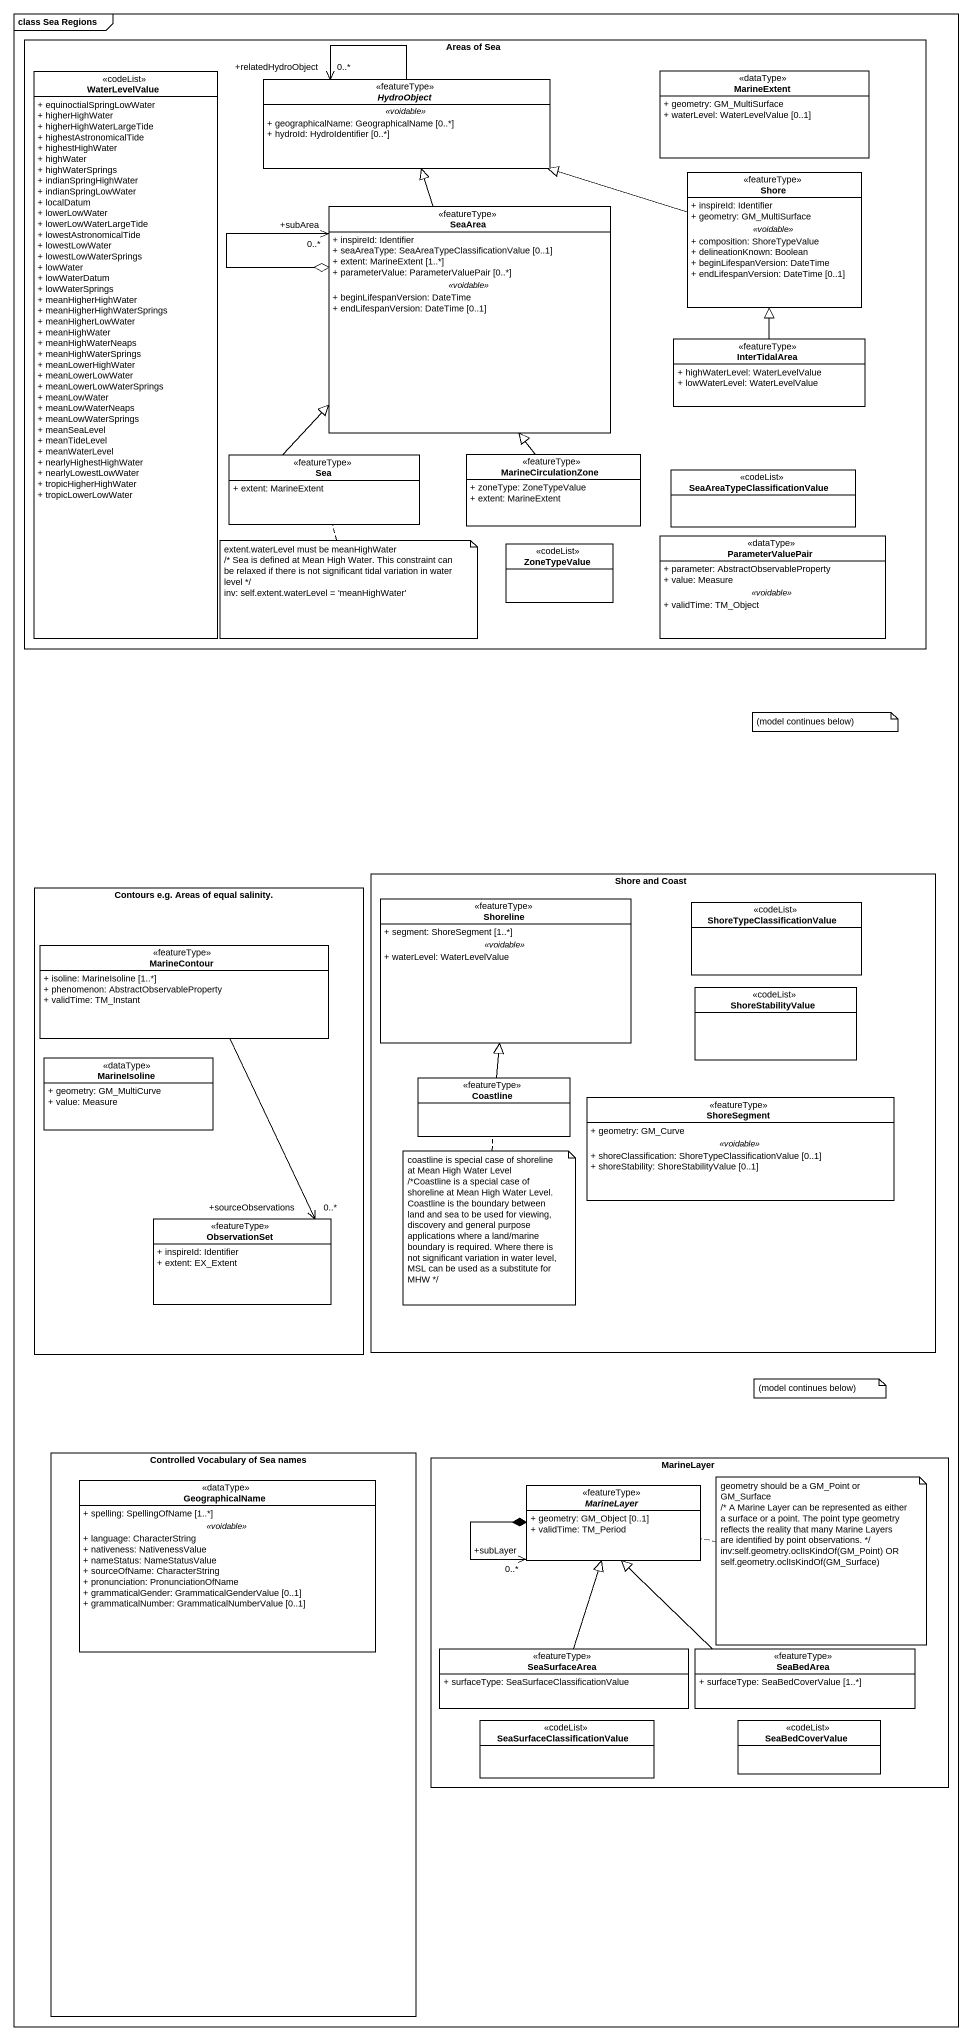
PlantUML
@startuml
mainframe class Sea Regions
hide circle
hide empty members
skinparam classAttributeIconSize 0
rectangle "Areas of Sea" as Areas_of_Sea {
  class WaterLevelValue <<codeList>> #FFFFFF {
    + equinoctialSpringLowWater
    + higherHighWater
    + higherHighWaterLargeTide
    + highestAstronomicalTide
    + highestHighWater
    + highWater
    + highWaterSprings
    + indianSpringHighWater
    + indianSpringLowWater
    + localDatum
    + lowerLowWater
    + lowerLowWaterLargeTide
    + lowestAstronomicalTide
    + lowestLowWater
    + lowestLowWaterSprings
    + lowWater
    + lowWaterDatum
    + lowWaterSprings
    + meanHigherHighWater
    + meanHigherHighWaterSprings
    + meanHigherLowWater
    + meanHighWater
    + meanHighWaterNeaps
    + meanHighWaterSprings
    + meanLowerHighWater
    + meanLowerLowWater
    + meanLowerLowWaterSprings
    + meanLowWater
    + meanLowWaterNeaps
    + meanLowWaterSprings
    + meanSeaLevel
    + meanTideLevel
    + meanWaterLevel
    + nearlyHighestHighWater
    + nearlyLowestLowWater
    + tropicHigherHighWater
    + tropicLowerLowWater
  }
  abstract class HydroObject <<featureType>> #FFFFFF {
    .. <<voidable>> ..
    + geographicalName: GeographicalName [0..*]
    + hydroId: HydroIdentifier [0..*]
  }
  class MarineExtent <<dataType>> #FFFFFF {
    + geometry: GM_MultiSurface
    + waterLevel: WaterLevelValue [0..1]
  }
  class Shore <<featureType>> #FFFFFF {
    + inspireId: Identifier
    + geometry: GM_MultiSurface
    .. <<voidable>> ..
    + composition: ShoreTypeValue
    + delineationKnown: Boolean
    + beginLifespanVersion: DateTime
    + endLifespanVersion: DateTime [0..1]
  }
  class SeaArea <<featureType>> #FFFFFF {
    + inspireId: Identifier
    + seaAreaType: SeaAreaTypeClassificationValue [0..1]
    + extent: MarineExtent [1..*]
    + parameterValue: ParameterValuePair [0..*]
    .. <<voidable>> ..
    + beginLifespanVersion: DateTime
    + endLifespanVersion: DateTime [0..1]
  }
  class InterTidalArea <<featureType>> #FFFFFF {
    + highWaterLevel: WaterLevelValue
    + lowWaterLevel: WaterLevelValue
  }
  class Sea <<featureType>> #FFFFFF {
    + extent: MarineExtent
  }
  class MarineCirculationZone <<featureType>> #FFFFFF {
    + zoneType: ZoneTypeValue
    + extent: MarineExtent
  }
  class "SeaAreaTypeClassificationValue" as SeaAreaTypeClassificationVal <<codeList>> #FFFFFF
  class ZoneTypeValue <<codeList>> #FFFFFF
  class ParameterValuePair <<dataType>> #FFFFFF {
    + parameter: AbstractObservableProperty
    + value: Measure
    .. <<voidable>> ..
    + validTime: TM_Object
  }
}
rectangle "Contours e.g. Areas of equal salinity." as Contours_e_g_Areas_of_equal {
  class MarineContour <<featureType>> #FFFFFF {
    + isoline: MarineIsoline [1..*]
    + phenomenon: AbstractObservableProperty
    + validTime: TM_Instant
  }
  class MarineIsoline <<dataType>> #FFFFFF {
    + geometry: GM_MultiCurve
    + value: Measure
  }
  class ObservationSet <<featureType>> #FFFFFF {
    + inspireId: Identifier
    + extent: EX_Extent
  }
}
rectangle "Shore and Coast" as Shore_and_Coast {
  class Shoreline <<featureType>> #FFFFFF {
    + segment: ShoreSegment [1..*]
    .. <<voidable>> ..
    + waterLevel: WaterLevelValue
  }
  class ShoreTypeClassificationValue <<codeList>> #FFFFFF
  class ShoreStabilityValue <<codeList>> #FFFFFF
  class Coastline <<featureType>> #FFFFFF
  class ShoreSegment <<featureType>> #FFFFFF {
    + geometry: GM_Curve
    .. <<voidable>> ..
    + shoreClassification: ShoreTypeClassificationValue [0..1]
    + shoreStability: ShoreStabilityValue [0..1]
  }
}
rectangle "Controlled Vocabulary of Sea names" as Controlled_Vocabulary_of {
  class GeographicalName <<dataType>> #FFFFFF {
    + spelling: SpellingOfName [1..*]
    .. <<voidable>> ..
    + language: CharacterString
    + nativeness: NativenessValue
    + nameStatus: NameStatusValue
    + sourceOfName: CharacterString
    + pronunciation: PronunciationOfName
    + grammaticalGender: GrammaticalGenderValue [0..1]
    + grammaticalNumber: GrammaticalNumberValue [0..1]
  }
}
rectangle MarineLayer {
  abstract class "MarineLayer" as MarineLayer_2 <<featureType>> #FFFFFF {
    + geometry: GM_Object [0..1]
    + validTime: TM_Period
  }
  class SeaSurfaceArea <<featureType>> #FFFFFF {
    + surfaceType: SeaSurfaceClassificationValue
  }
  class SeaBedArea <<featureType>> #FFFFFF {
    + surfaceType: SeaBedCoverValue [1..*]
  }
  class "SeaSurfaceClassificationValue" as SeaSurfaceClassificationValu <<codeList>> #FFFFFF
  class SeaBedCoverValue <<codeList>> #FFFFFF
}
HydroObject --> "+relatedHydroObject\n0..*" HydroObject
Shore -left-|> HydroObject
SeaArea -up-|> HydroObject
SeaArea "+subArea\n0..*" <--o SeaArea
InterTidalArea -up-|> Shore
Sea -up-|> SeaArea
MarineCirculationZone -up-|> SeaArea
MarineContour --> "+sourceObservations\n0..*" ObservationSet
Coastline -up-|> Shoreline
MarineLayer_2 *--> "+subLayer\n0..*" MarineLayer_2
SeaSurfaceArea -up-|> MarineLayer_2
SeaBedArea -up-|> MarineLayer_2
note bottom of Sea
  extent.waterLevel must be meanHighWater
  /* Sea is defined at Mean High Water. This constraint can be relaxed if there is not significant tidal variation in water level */
  inv: self.extent.waterLevel = 'meanHighWater'
end note
note as N2
  (model continues below)
end note
note bottom of Coastline
  coastline is special case of shoreline at Mean High Water Level
  /*Coastline is a special case of shoreline at Mean High Water Level. Coastline is the boundary between land and sea to be used for viewing, discovery and general purpose applications where a land/marine boundary is required. Where there is not significant variation in water level, MSL can be used as a substitute for MHW */
end note
note as N4
  (model continues below)
end note
note right of MarineLayer_2
  geometry should be a GM_Point or GM_Surface
  /* A Marine Layer can be represented as either a surface or a point. The point type geometry reflects the reality that many Marine Layers are identified by point observations. */
  inv:self.geometry.oclIsKindOf(GM_Point) OR self.geometry.oclIsKindOf(GM_Surface)
end note
@enduml
